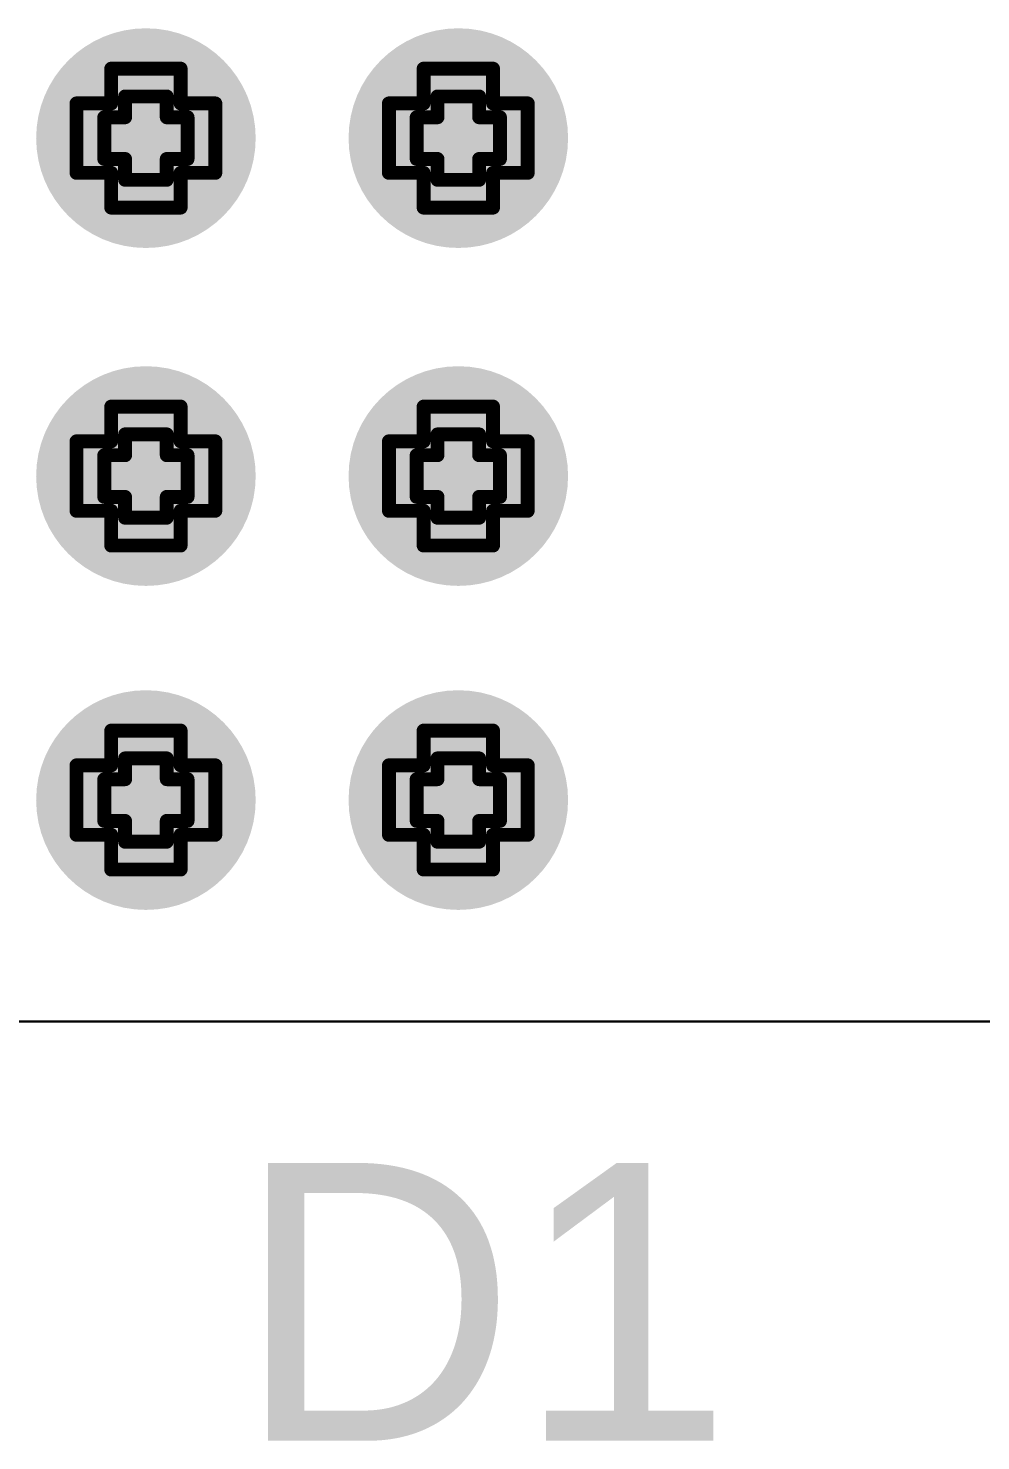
# Model space of a CAD drawing. Header units: inches. Extents: x -4 to 5258, y -4 to 5281.
# Drawn here: x 132.6 to 136.08, y 91.13 to 96.3 of the extents above; entities that cross this region are included whole.
import ezdxf

# ---------------------------------------------------------------- set-up
doc = ezdxf.new("R2010")
doc.units = ezdxf.units.IN
for name, color, linetype in [('Bottom Layer', 5, 'Continuous'), ('Bottom Solder', 6, 'Continuous'), ('Drill Drawing', 1, 'Continuous'), ('Layer 1', 16, 'Continuous'), ('Layer 2', 76, 'Continuous'), ('Top Layer', 1, 'Continuous'), ('Top Overlay', 2, 'Continuous'), ('Top Solder', 216, 'Continuous'), ('Via Holes', 16, 'Continuous')]:
    doc.layers.add(name, color=color, linetype=linetype)
doc.styles.add('Arial', font='', dxfattribs={"height": 0.2})
doc.styles.get('Arial').set_extended_font_data('Arial')

msp = doc.modelspace()

# ---------------------------------------------------------------- hatches: boundary and pattern name
at = {"layer": 'Bottom Layer'}
h = msp.add_hatch(color=5, dxfattribs=at)
edge = h.paths.add_edge_path()
edge.add_arc((133.0282, 95.8938), 0.3, 0, 360)
h = msp.add_hatch(color=5, dxfattribs=at)
edge = h.paths.add_edge_path()
edge.add_arc((134.1712, 95.8938), 0.3, 0, 360)
h = msp.add_hatch(color=5, dxfattribs=at)
edge = h.paths.add_edge_path()
edge.add_arc((133.0282, 94.6583), 0.3, 0, 360)
h = msp.add_hatch(color=5, dxfattribs=at)
edge = h.paths.add_edge_path()
edge.add_arc((134.1712, 94.6583), 0.3, 0, 360)
h = msp.add_hatch(color=5, dxfattribs=at)
edge = h.paths.add_edge_path()
edge.add_arc((133.0282, 93.4737), 0.3, 0, 360)
h = msp.add_hatch(color=5, dxfattribs=at)
edge = h.paths.add_edge_path()
edge.add_arc((134.1712, 93.4737), 0.3, 0, 360)
at = {"layer": 'Bottom Solder'}
h = msp.add_hatch(color=6, dxfattribs=at)
edge = h.paths.add_edge_path()
edge.add_arc((133.0282, 95.8938), 0.4016, 0, 360)
h = msp.add_hatch(color=6, dxfattribs=at)
edge = h.paths.add_edge_path()
edge.add_arc((134.1712, 95.8938), 0.4016, 0, 360)
h = msp.add_hatch(color=6, dxfattribs=at)
edge = h.paths.add_edge_path()
edge.add_arc((133.0282, 94.6583), 0.4016, 0, 360)
h = msp.add_hatch(color=6, dxfattribs=at)
edge = h.paths.add_edge_path()
edge.add_arc((134.1712, 94.6583), 0.4016, 0, 360)
h = msp.add_hatch(color=6, dxfattribs=at)
edge = h.paths.add_edge_path()
edge.add_arc((133.0282, 93.4737), 0.4016, 0, 360)
h = msp.add_hatch(color=6, dxfattribs=at)
edge = h.paths.add_edge_path()
edge.add_arc((134.1712, 93.4737), 0.4016, 0, 360)
at = {"layer": 'Layer 1'}
h = msp.add_hatch(color=16, dxfattribs=at)
edge = h.paths.add_edge_path()
edge.add_arc((133.0282, 95.8938), 0.3, 0, 360)
h = msp.add_hatch(color=16, dxfattribs=at)
edge = h.paths.add_edge_path()
edge.add_arc((134.1712, 95.8938), 0.3, 0, 360)
h = msp.add_hatch(color=16, dxfattribs=at)
edge = h.paths.add_edge_path()
edge.add_arc((133.0282, 94.6583), 0.3, 0, 360)
h = msp.add_hatch(color=16, dxfattribs=at)
edge = h.paths.add_edge_path()
edge.add_arc((134.1712, 94.6583), 0.3, 0, 360)
h = msp.add_hatch(color=16, dxfattribs=at)
edge = h.paths.add_edge_path()
edge.add_arc((133.0282, 93.4737), 0.3, 0, 360)
h = msp.add_hatch(color=16, dxfattribs=at)
edge = h.paths.add_edge_path()
edge.add_arc((134.1712, 93.4737), 0.3, 0, 360)
at = {"layer": 'Layer 2'}
h = msp.add_hatch(color=76, dxfattribs=at)
edge = h.paths.add_edge_path()
edge.add_arc((133.0282, 95.8938), 0.3, 0, 360)
h = msp.add_hatch(color=76, dxfattribs=at)
edge = h.paths.add_edge_path()
edge.add_arc((134.1712, 95.8938), 0.3, 0, 360)
h = msp.add_hatch(color=76, dxfattribs=at)
edge = h.paths.add_edge_path()
edge.add_arc((133.0282, 94.6583), 0.3, 0, 360)
h = msp.add_hatch(color=76, dxfattribs=at)
edge = h.paths.add_edge_path()
edge.add_arc((134.1712, 94.6583), 0.3, 0, 360)
h = msp.add_hatch(color=76, dxfattribs=at)
edge = h.paths.add_edge_path()
edge.add_arc((133.0282, 93.4737), 0.3, 0, 360)
h = msp.add_hatch(color=76, dxfattribs=at)
edge = h.paths.add_edge_path()
edge.add_arc((134.1712, 93.4737), 0.3, 0, 360)
at = {"layer": 'Top Layer'}
h = msp.add_hatch(color=1, dxfattribs=at)
edge = h.paths.add_edge_path()
edge.add_arc((133.0282, 95.8938), 0.3, 0, 360)
h = msp.add_hatch(color=1, dxfattribs=at)
edge = h.paths.add_edge_path()
edge.add_arc((134.1712, 95.8938), 0.3, 0, 360)
h = msp.add_hatch(color=1, dxfattribs=at)
edge = h.paths.add_edge_path()
edge.add_arc((133.0282, 94.6583), 0.3, 0, 360)
h = msp.add_hatch(color=1, dxfattribs=at)
edge = h.paths.add_edge_path()
edge.add_arc((134.1712, 94.6583), 0.3, 0, 360)
h = msp.add_hatch(color=1, dxfattribs=at)
edge = h.paths.add_edge_path()
edge.add_arc((133.0282, 93.4737), 0.3, 0, 360)
h = msp.add_hatch(color=1, dxfattribs=at)
edge = h.paths.add_edge_path()
edge.add_arc((134.1712, 93.4737), 0.3, 0, 360)
at = {"layer": 'Top Solder'}
h = msp.add_hatch(color=216, dxfattribs=at)
edge = h.paths.add_edge_path()
edge.add_arc((133.0282, 95.8938), 0.4016, 0, 360)
h = msp.add_hatch(color=216, dxfattribs=at)
edge = h.paths.add_edge_path()
edge.add_arc((134.1712, 95.8938), 0.4016, 0, 360)
h = msp.add_hatch(color=216, dxfattribs=at)
edge = h.paths.add_edge_path()
edge.add_arc((133.0282, 94.6583), 0.4016, 0, 360)
h = msp.add_hatch(color=216, dxfattribs=at)
edge = h.paths.add_edge_path()
edge.add_arc((134.1712, 94.6583), 0.4016, 0, 360)
h = msp.add_hatch(color=216, dxfattribs=at)
edge = h.paths.add_edge_path()
edge.add_arc((133.0282, 93.4737), 0.4016, 0, 360)
h = msp.add_hatch(color=216, dxfattribs=at)
edge = h.paths.add_edge_path()
edge.add_arc((134.1712, 93.4737), 0.4016, 0, 360)
at = {"layer": 'Via Holes'}
h = msp.add_hatch(color=7, dxfattribs=at)
edge = h.paths.add_edge_path()
edge.add_arc((133.0282, 95.8938), 0.15, 0, 360)
h = msp.add_hatch(color=7, dxfattribs=at)
edge = h.paths.add_edge_path()
edge.add_arc((134.1712, 95.8938), 0.15, 0, 360)
h = msp.add_hatch(color=7, dxfattribs=at)
edge = h.paths.add_edge_path()
edge.add_arc((133.0282, 94.6583), 0.15, 0, 360)
h = msp.add_hatch(color=7, dxfattribs=at)
edge = h.paths.add_edge_path()
edge.add_arc((134.1712, 94.6583), 0.15, 0, 360)
h = msp.add_hatch(color=7, dxfattribs=at)
edge = h.paths.add_edge_path()
edge.add_arc((133.0282, 93.4737), 0.15, 0, 360)
h = msp.add_hatch(color=7, dxfattribs=at)
edge = h.paths.add_edge_path()
edge.add_arc((134.1712, 93.4737), 0.15, 0, 360)

# ---------------------------------------------------------------- linework, layer by layer
at = {"layer": 'Drill Drawing'}
for points in [[(132.9012, 96.0208, 0.0508, 0.0508, 0), (132.9012, 96.1478, 0.0508, 0.0508, 0)], [(132.9012, 96.1478, 0.0508, 0.0508, 0), (133.1552, 96.1478, 0.0508, 0.0508, 0)], [(133.1552, 96.0208, 0.0508, 0.0508, 0), (133.1552, 96.1478, 0.0508, 0.0508, 0)], [(134.0442, 96.0208, 0.0508, 0.0508, 0), (134.0442, 96.1478, 0.0508, 0.0508, 0)], [(134.0442, 96.1478, 0.0508, 0.0508, 0), (134.2982, 96.1478, 0.0508, 0.0508, 0)], [(134.2982, 96.0208, 0.0508, 0.0508, 0), (134.2982, 96.1478, 0.0508, 0.0508, 0)], [(132.952, 95.97, 0.0508, 0.0508, 0), (132.952, 96.0462, 0.0508, 0.0508, 0)], [(132.952, 96.0462, 0.0508, 0.0508, 0), (133.1044, 96.0462, 0.0508, 0.0508, 0)], [(133.1044, 95.97, 0.0508, 0.0508, 0), (133.1044, 96.0462, 0.0508, 0.0508, 0)], [(134.095, 95.97, 0.0508, 0.0508, 0), (134.095, 96.0462, 0.0508, 0.0508, 0)], [(134.095, 96.0462, 0.0508, 0.0508, 0), (134.2474, 96.0462, 0.0508, 0.0508, 0)], [(134.2474, 95.97, 0.0508, 0.0508, 0), (134.2474, 96.0462, 0.0508, 0.0508, 0)], [(132.7742, 95.7668, 0.0508, 0.0508, 0), (132.7742, 96.0208, 0.0508, 0.0508, 0)], [(132.7742, 96.0208, 0.0508, 0.0508, 0), (132.9012, 96.0208, 0.0508, 0.0508, 0)], [(133.1552, 96.0208, 0.0508, 0.0508, 0), (133.2822, 96.0208, 0.0508, 0.0508, 0)], [(133.2822, 95.7668, 0.0508, 0.0508, 0), (133.2822, 96.0208, 0.0508, 0.0508, 0)], [(133.9172, 95.7668, 0.0508, 0.0508, 0), (133.9172, 96.0208, 0.0508, 0.0508, 0)], [(133.9172, 96.0208, 0.0508, 0.0508, 0), (134.0442, 96.0208, 0.0508, 0.0508, 0)], [(134.2982, 96.0208, 0.0508, 0.0508, 0), (134.4252, 96.0208, 0.0508, 0.0508, 0)], [(134.4252, 95.7668, 0.0508, 0.0508, 0), (134.4252, 96.0208, 0.0508, 0.0508, 0)], [(132.8758, 95.8176, 0.0508, 0.0508, 0), (132.8758, 95.97, 0.0508, 0.0508, 0)], [(132.8758, 95.97, 0.0508, 0.0508, 0), (132.952, 95.97, 0.0508, 0.0508, 0)], [(133.1044, 95.97, 0.0508, 0.0508, 0), (133.1806, 95.97, 0.0508, 0.0508, 0)], [(133.1806, 95.8176, 0.0508, 0.0508, 0), (133.1806, 95.97, 0.0508, 0.0508, 0)], [(134.0188, 95.8176, 0.0508, 0.0508, 0), (134.0188, 95.97, 0.0508, 0.0508, 0)], [(134.0188, 95.97, 0.0508, 0.0508, 0), (134.095, 95.97, 0.0508, 0.0508, 0)], [(134.2474, 95.97, 0.0508, 0.0508, 0), (134.3236, 95.97, 0.0508, 0.0508, 0)], [(134.3236, 95.8176, 0.0508, 0.0508, 0), (134.3236, 95.97, 0.0508, 0.0508, 0)], [(132.8758, 95.8176, 0.0508, 0.0508, 0), (132.952, 95.8176, 0.0508, 0.0508, 0)], [(132.952, 95.7414, 0.0508, 0.0508, 0), (132.952, 95.8176, 0.0508, 0.0508, 0)], [(133.1044, 95.8176, 0.0508, 0.0508, 0), (133.1806, 95.8176, 0.0508, 0.0508, 0)], [(133.1044, 95.7414, 0.0508, 0.0508, 0), (133.1044, 95.8176, 0.0508, 0.0508, 0)], [(134.0188, 95.8176, 0.0508, 0.0508, 0), (134.095, 95.8176, 0.0508, 0.0508, 0)], [(134.095, 95.7414, 0.0508, 0.0508, 0), (134.095, 95.8176, 0.0508, 0.0508, 0)], [(134.2474, 95.8176, 0.0508, 0.0508, 0), (134.3236, 95.8176, 0.0508, 0.0508, 0)], [(134.2474, 95.7414, 0.0508, 0.0508, 0), (134.2474, 95.8176, 0.0508, 0.0508, 0)], [(132.7742, 95.7668, 0.0508, 0.0508, 0), (132.9012, 95.7668, 0.0508, 0.0508, 0)], [(132.9012, 95.6398, 0.0508, 0.0508, 0), (132.9012, 95.7668, 0.0508, 0.0508, 0)], [(132.952, 95.7414, 0.0508, 0.0508, 0), (133.1044, 95.7414, 0.0508, 0.0508, 0)], [(133.1552, 95.7668, 0.0508, 0.0508, 0), (133.2822, 95.7668, 0.0508, 0.0508, 0)], [(133.1552, 95.6398, 0.0508, 0.0508, 0), (133.1552, 95.7668, 0.0508, 0.0508, 0)], [(133.9172, 95.7668, 0.0508, 0.0508, 0), (134.0442, 95.7668, 0.0508, 0.0508, 0)], [(134.0442, 95.6398, 0.0508, 0.0508, 0), (134.0442, 95.7668, 0.0508, 0.0508, 0)], [(134.095, 95.7414, 0.0508, 0.0508, 0), (134.2474, 95.7414, 0.0508, 0.0508, 0)], [(134.2982, 95.7668, 0.0508, 0.0508, 0), (134.4252, 95.7668, 0.0508, 0.0508, 0)], [(134.2982, 95.6398, 0.0508, 0.0508, 0), (134.2982, 95.7668, 0.0508, 0.0508, 0)], [(132.9012, 95.6398, 0.0508, 0.0508, 0), (133.1552, 95.6398, 0.0508, 0.0508, 0)], [(134.0442, 95.6398, 0.0508, 0.0508, 0), (134.2982, 95.6398, 0.0508, 0.0508, 0)], [(132.9012, 94.7853, 0.0508, 0.0508, 0), (132.9012, 94.9123, 0.0508, 0.0508, 0)], [(132.9012, 94.9123, 0.0508, 0.0508, 0), (133.1552, 94.9123, 0.0508, 0.0508, 0)], [(133.1552, 94.7853, 0.0508, 0.0508, 0), (133.1552, 94.9123, 0.0508, 0.0508, 0)], [(134.0442, 94.7853, 0.0508, 0.0508, 0), (134.0442, 94.9123, 0.0508, 0.0508, 0)], [(134.0442, 94.9123, 0.0508, 0.0508, 0), (134.2982, 94.9123, 0.0508, 0.0508, 0)], [(134.2982, 94.7853, 0.0508, 0.0508, 0), (134.2982, 94.9123, 0.0508, 0.0508, 0)], [(132.952, 94.7345, 0.0508, 0.0508, 0), (132.952, 94.8107, 0.0508, 0.0508, 0)], [(132.952, 94.8107, 0.0508, 0.0508, 0), (133.1044, 94.8107, 0.0508, 0.0508, 0)], [(133.1044, 94.7345, 0.0508, 0.0508, 0), (133.1044, 94.8107, 0.0508, 0.0508, 0)], [(134.095, 94.7345, 0.0508, 0.0508, 0), (134.095, 94.8107, 0.0508, 0.0508, 0)], [(134.095, 94.8107, 0.0508, 0.0508, 0), (134.2474, 94.8107, 0.0508, 0.0508, 0)], [(134.2474, 94.7345, 0.0508, 0.0508, 0), (134.2474, 94.8107, 0.0508, 0.0508, 0)], [(132.7742, 94.5313, 0.0508, 0.0508, 0), (132.7742, 94.7853, 0.0508, 0.0508, 0)], [(132.7742, 94.7853, 0.0508, 0.0508, 0), (132.9012, 94.7853, 0.0508, 0.0508, 0)], [(133.1552, 94.7853, 0.0508, 0.0508, 0), (133.2822, 94.7853, 0.0508, 0.0508, 0)], [(133.2822, 94.5313, 0.0508, 0.0508, 0), (133.2822, 94.7853, 0.0508, 0.0508, 0)], [(133.9172, 94.5313, 0.0508, 0.0508, 0), (133.9172, 94.7853, 0.0508, 0.0508, 0)], [(133.9172, 94.7853, 0.0508, 0.0508, 0), (134.0442, 94.7853, 0.0508, 0.0508, 0)], [(134.2982, 94.7853, 0.0508, 0.0508, 0), (134.4252, 94.7853, 0.0508, 0.0508, 0)], [(134.4252, 94.5313, 0.0508, 0.0508, 0), (134.4252, 94.7853, 0.0508, 0.0508, 0)], [(132.8758, 94.5821, 0.0508, 0.0508, 0), (132.8758, 94.7345, 0.0508, 0.0508, 0)], [(132.8758, 94.7345, 0.0508, 0.0508, 0), (132.952, 94.7345, 0.0508, 0.0508, 0)], [(133.1044, 94.7345, 0.0508, 0.0508, 0), (133.1806, 94.7345, 0.0508, 0.0508, 0)], [(133.1806, 94.5821, 0.0508, 0.0508, 0), (133.1806, 94.7345, 0.0508, 0.0508, 0)], [(134.0188, 94.5821, 0.0508, 0.0508, 0), (134.0188, 94.7345, 0.0508, 0.0508, 0)], [(134.0188, 94.7345, 0.0508, 0.0508, 0), (134.095, 94.7345, 0.0508, 0.0508, 0)], [(134.2474, 94.7345, 0.0508, 0.0508, 0), (134.3236, 94.7345, 0.0508, 0.0508, 0)], [(134.3236, 94.5821, 0.0508, 0.0508, 0), (134.3236, 94.7345, 0.0508, 0.0508, 0)], [(132.8758, 94.5821, 0.0508, 0.0508, 0), (132.952, 94.5821, 0.0508, 0.0508, 0)], [(132.952, 94.5059, 0.0508, 0.0508, 0), (132.952, 94.5821, 0.0508, 0.0508, 0)], [(133.1044, 94.5821, 0.0508, 0.0508, 0), (133.1806, 94.5821, 0.0508, 0.0508, 0)], [(133.1044, 94.5059, 0.0508, 0.0508, 0), (133.1044, 94.5821, 0.0508, 0.0508, 0)], [(134.0188, 94.5821, 0.0508, 0.0508, 0), (134.095, 94.5821, 0.0508, 0.0508, 0)], [(134.095, 94.5059, 0.0508, 0.0508, 0), (134.095, 94.5821, 0.0508, 0.0508, 0)], [(134.2474, 94.5821, 0.0508, 0.0508, 0), (134.3236, 94.5821, 0.0508, 0.0508, 0)], [(134.2474, 94.5059, 0.0508, 0.0508, 0), (134.2474, 94.5821, 0.0508, 0.0508, 0)], [(132.7742, 94.5313, 0.0508, 0.0508, 0), (132.9012, 94.5313, 0.0508, 0.0508, 0)], [(132.9012, 94.4043, 0.0508, 0.0508, 0), (132.9012, 94.5313, 0.0508, 0.0508, 0)], [(132.952, 94.5059, 0.0508, 0.0508, 0), (133.1044, 94.5059, 0.0508, 0.0508, 0)], [(133.1552, 94.5313, 0.0508, 0.0508, 0), (133.2822, 94.5313, 0.0508, 0.0508, 0)], [(133.1552, 94.4043, 0.0508, 0.0508, 0), (133.1552, 94.5313, 0.0508, 0.0508, 0)], [(133.9172, 94.5313, 0.0508, 0.0508, 0), (134.0442, 94.5313, 0.0508, 0.0508, 0)], [(134.0442, 94.4043, 0.0508, 0.0508, 0), (134.0442, 94.5313, 0.0508, 0.0508, 0)], [(134.095, 94.5059, 0.0508, 0.0508, 0), (134.2474, 94.5059, 0.0508, 0.0508, 0)], [(134.2982, 94.5313, 0.0508, 0.0508, 0), (134.4252, 94.5313, 0.0508, 0.0508, 0)], [(134.2982, 94.4043, 0.0508, 0.0508, 0), (134.2982, 94.5313, 0.0508, 0.0508, 0)], [(132.9012, 94.4043, 0.0508, 0.0508, 0), (133.1552, 94.4043, 0.0508, 0.0508, 0)], [(134.0442, 94.4043, 0.0508, 0.0508, 0), (134.2982, 94.4043, 0.0508, 0.0508, 0)], [(132.9012, 93.6007, 0.0508, 0.0508, 0), (132.9012, 93.7277, 0.0508, 0.0508, 0)], [(132.9012, 93.7277, 0.0508, 0.0508, 0), (133.1552, 93.7277, 0.0508, 0.0508, 0)], [(133.1552, 93.6007, 0.0508, 0.0508, 0), (133.1552, 93.7277, 0.0508, 0.0508, 0)], [(134.0442, 93.6007, 0.0508, 0.0508, 0), (134.0442, 93.7277, 0.0508, 0.0508, 0)], [(134.0442, 93.7277, 0.0508, 0.0508, 0), (134.2982, 93.7277, 0.0508, 0.0508, 0)], [(134.2982, 93.6007, 0.0508, 0.0508, 0), (134.2982, 93.7277, 0.0508, 0.0508, 0)], [(132.952, 93.5499, 0.0508, 0.0508, 0), (132.952, 93.6261, 0.0508, 0.0508, 0)], [(132.952, 93.6261, 0.0508, 0.0508, 0), (133.1044, 93.6261, 0.0508, 0.0508, 0)], [(133.1044, 93.5499, 0.0508, 0.0508, 0), (133.1044, 93.6261, 0.0508, 0.0508, 0)], [(134.095, 93.5499, 0.0508, 0.0508, 0), (134.095, 93.6261, 0.0508, 0.0508, 0)], [(134.095, 93.6261, 0.0508, 0.0508, 0), (134.2474, 93.6261, 0.0508, 0.0508, 0)], [(134.2474, 93.5499, 0.0508, 0.0508, 0), (134.2474, 93.6261, 0.0508, 0.0508, 0)], [(132.7742, 93.3467, 0.0508, 0.0508, 0), (132.7742, 93.6007, 0.0508, 0.0508, 0)], [(132.7742, 93.6007, 0.0508, 0.0508, 0), (132.9012, 93.6007, 0.0508, 0.0508, 0)], [(133.1552, 93.6007, 0.0508, 0.0508, 0), (133.2822, 93.6007, 0.0508, 0.0508, 0)], [(133.2822, 93.3467, 0.0508, 0.0508, 0), (133.2822, 93.6007, 0.0508, 0.0508, 0)], [(133.9172, 93.3467, 0.0508, 0.0508, 0), (133.9172, 93.6007, 0.0508, 0.0508, 0)], [(133.9172, 93.6007, 0.0508, 0.0508, 0), (134.0442, 93.6007, 0.0508, 0.0508, 0)], [(134.2982, 93.6007, 0.0508, 0.0508, 0), (134.4252, 93.6007, 0.0508, 0.0508, 0)], [(134.4252, 93.3467, 0.0508, 0.0508, 0), (134.4252, 93.6007, 0.0508, 0.0508, 0)], [(132.8758, 93.3975, 0.0508, 0.0508, 0), (132.8758, 93.5499, 0.0508, 0.0508, 0)], [(132.8758, 93.5499, 0.0508, 0.0508, 0), (132.952, 93.5499, 0.0508, 0.0508, 0)], [(133.1044, 93.5499, 0.0508, 0.0508, 0), (133.1806, 93.5499, 0.0508, 0.0508, 0)], [(133.1806, 93.3975, 0.0508, 0.0508, 0), (133.1806, 93.5499, 0.0508, 0.0508, 0)], [(134.0188, 93.3975, 0.0508, 0.0508, 0), (134.0188, 93.5499, 0.0508, 0.0508, 0)], [(134.0188, 93.5499, 0.0508, 0.0508, 0), (134.095, 93.5499, 0.0508, 0.0508, 0)], [(134.2474, 93.5499, 0.0508, 0.0508, 0), (134.3236, 93.5499, 0.0508, 0.0508, 0)], [(134.3236, 93.3975, 0.0508, 0.0508, 0), (134.3236, 93.5499, 0.0508, 0.0508, 0)], [(132.8758, 93.3975, 0.0508, 0.0508, 0), (132.952, 93.3975, 0.0508, 0.0508, 0)], [(132.952, 93.3213, 0.0508, 0.0508, 0), (132.952, 93.3975, 0.0508, 0.0508, 0)], [(133.1044, 93.3975, 0.0508, 0.0508, 0), (133.1806, 93.3975, 0.0508, 0.0508, 0)], [(133.1044, 93.3213, 0.0508, 0.0508, 0), (133.1044, 93.3975, 0.0508, 0.0508, 0)], [(134.0188, 93.3975, 0.0508, 0.0508, 0), (134.095, 93.3975, 0.0508, 0.0508, 0)], [(134.095, 93.3213, 0.0508, 0.0508, 0), (134.095, 93.3975, 0.0508, 0.0508, 0)], [(134.2474, 93.3975, 0.0508, 0.0508, 0), (134.3236, 93.3975, 0.0508, 0.0508, 0)], [(134.2474, 93.3213, 0.0508, 0.0508, 0), (134.2474, 93.3975, 0.0508, 0.0508, 0)], [(132.7742, 93.3467, 0.0508, 0.0508, 0), (132.9012, 93.3467, 0.0508, 0.0508, 0)], [(132.9012, 93.2197, 0.0508, 0.0508, 0), (132.9012, 93.3467, 0.0508, 0.0508, 0)], [(133.1552, 93.3467, 0.0508, 0.0508, 0), (133.2822, 93.3467, 0.0508, 0.0508, 0)], [(133.1552, 93.2197, 0.0508, 0.0508, 0), (133.1552, 93.3467, 0.0508, 0.0508, 0)], [(133.9172, 93.3467, 0.0508, 0.0508, 0), (134.0442, 93.3467, 0.0508, 0.0508, 0)], [(134.0442, 93.2197, 0.0508, 0.0508, 0), (134.0442, 93.3467, 0.0508, 0.0508, 0)], [(134.2982, 93.3467, 0.0508, 0.0508, 0), (134.4252, 93.3467, 0.0508, 0.0508, 0)], [(134.2982, 93.2197, 0.0508, 0.0508, 0), (134.2982, 93.3467, 0.0508, 0.0508, 0)], [(132.952, 93.3213, 0.0508, 0.0508, 0), (133.1044, 93.3213, 0.0508, 0.0508, 0)], [(134.095, 93.3213, 0.0508, 0.0508, 0), (134.2474, 93.3213, 0.0508, 0.0508, 0)], [(132.9012, 93.2197, 0.0508, 0.0508, 0), (133.1552, 93.2197, 0.0508, 0.0508, 0)], [(134.0442, 93.2197, 0.0508, 0.0508, 0), (134.2982, 93.2197, 0.0508, 0.0508, 0)]]:
    msp.add_lwpolyline(points, format="xyseb", dxfattribs=at)
for points in [[(132.8885, 96.1478, 0.0254, 0.0254, 1), (132.9139, 96.1478, 0.0254, 0.0254, 1)], [(132.8885, 96.1478, 0.0254, 0.0254, 1), (132.9139, 96.1478, 0.0254, 0.0254, 1)], [(133.1425, 96.1478, 0.0254, 0.0254, 1), (133.1679, 96.1478, 0.0254, 0.0254, 1)], [(133.1425, 96.1478, 0.0254, 0.0254, 1), (133.1679, 96.1478, 0.0254, 0.0254, 1)], [(134.0315, 96.1478, 0.0254, 0.0254, 1), (134.0569, 96.1478, 0.0254, 0.0254, 1)], [(134.0315, 96.1478, 0.0254, 0.0254, 1), (134.0569, 96.1478, 0.0254, 0.0254, 1)], [(134.2855, 96.1478, 0.0254, 0.0254, 1), (134.3109, 96.1478, 0.0254, 0.0254, 1)], [(134.2855, 96.1478, 0.0254, 0.0254, 1), (134.3109, 96.1478, 0.0254, 0.0254, 1)], [(132.9393, 96.0462, 0.0254, 0.0254, 1), (132.9647, 96.0462, 0.0254, 0.0254, 1)], [(132.9393, 96.0462, 0.0254, 0.0254, 1), (132.9647, 96.0462, 0.0254, 0.0254, 1)], [(133.0917, 96.0462, 0.0254, 0.0254, 1), (133.1171, 96.0462, 0.0254, 0.0254, 1)], [(133.0917, 96.0462, 0.0254, 0.0254, 1), (133.1171, 96.0462, 0.0254, 0.0254, 1)], [(134.0823, 96.0462, 0.0254, 0.0254, 1), (134.1077, 96.0462, 0.0254, 0.0254, 1)], [(134.0823, 96.0462, 0.0254, 0.0254, 1), (134.1077, 96.0462, 0.0254, 0.0254, 1)], [(134.2347, 96.0462, 0.0254, 0.0254, 1), (134.2601, 96.0462, 0.0254, 0.0254, 1)], [(134.2347, 96.0462, 0.0254, 0.0254, 1), (134.2601, 96.0462, 0.0254, 0.0254, 1)], [(132.7615, 96.0208, 0.0254, 0.0254, 1), (132.7869, 96.0208, 0.0254, 0.0254, 1)], [(132.7615, 96.0208, 0.0254, 0.0254, 1), (132.7869, 96.0208, 0.0254, 0.0254, 1)], [(132.8885, 96.0208, 0.0254, 0.0254, 1), (132.9139, 96.0208, 0.0254, 0.0254, 1)], [(132.8885, 96.0208, 0.0254, 0.0254, 1), (132.9139, 96.0208, 0.0254, 0.0254, 1)], [(133.1425, 96.0208, 0.0254, 0.0254, 1), (133.1679, 96.0208, 0.0254, 0.0254, 1)], [(133.1425, 96.0208, 0.0254, 0.0254, 1), (133.1679, 96.0208, 0.0254, 0.0254, 1)], [(133.2695, 96.0208, 0.0254, 0.0254, 1), (133.2949, 96.0208, 0.0254, 0.0254, 1)], [(133.2695, 96.0208, 0.0254, 0.0254, 1), (133.2949, 96.0208, 0.0254, 0.0254, 1)], [(133.9045, 96.0208, 0.0254, 0.0254, 1), (133.9299, 96.0208, 0.0254, 0.0254, 1)], [(133.9045, 96.0208, 0.0254, 0.0254, 1), (133.9299, 96.0208, 0.0254, 0.0254, 1)], [(134.0315, 96.0208, 0.0254, 0.0254, 1), (134.0569, 96.0208, 0.0254, 0.0254, 1)], [(134.0315, 96.0208, 0.0254, 0.0254, 1), (134.0569, 96.0208, 0.0254, 0.0254, 1)], [(134.2855, 96.0208, 0.0254, 0.0254, 1), (134.3109, 96.0208, 0.0254, 0.0254, 1)], [(134.2855, 96.0208, 0.0254, 0.0254, 1), (134.3109, 96.0208, 0.0254, 0.0254, 1)], [(134.4125, 96.0208, 0.0254, 0.0254, 1), (134.4379, 96.0208, 0.0254, 0.0254, 1)], [(134.4125, 96.0208, 0.0254, 0.0254, 1), (134.4379, 96.0208, 0.0254, 0.0254, 1)], [(132.8631, 95.97, 0.0254, 0.0254, 1), (132.8885, 95.97, 0.0254, 0.0254, 1)], [(132.8631, 95.97, 0.0254, 0.0254, 1), (132.8885, 95.97, 0.0254, 0.0254, 1)], [(132.9393, 95.97, 0.0254, 0.0254, 1), (132.9647, 95.97, 0.0254, 0.0254, 1)], [(132.9393, 95.97, 0.0254, 0.0254, 1), (132.9647, 95.97, 0.0254, 0.0254, 1)], [(133.0917, 95.97, 0.0254, 0.0254, 1), (133.1171, 95.97, 0.0254, 0.0254, 1)], [(133.0917, 95.97, 0.0254, 0.0254, 1), (133.1171, 95.97, 0.0254, 0.0254, 1)], [(133.1679, 95.97, 0.0254, 0.0254, 1), (133.1933, 95.97, 0.0254, 0.0254, 1)], [(133.1679, 95.97, 0.0254, 0.0254, 1), (133.1933, 95.97, 0.0254, 0.0254, 1)], [(134.0061, 95.97, 0.0254, 0.0254, 1), (134.0315, 95.97, 0.0254, 0.0254, 1)], [(134.0061, 95.97, 0.0254, 0.0254, 1), (134.0315, 95.97, 0.0254, 0.0254, 1)], [(134.0823, 95.97, 0.0254, 0.0254, 1), (134.1077, 95.97, 0.0254, 0.0254, 1)], [(134.0823, 95.97, 0.0254, 0.0254, 1), (134.1077, 95.97, 0.0254, 0.0254, 1)], [(134.2347, 95.97, 0.0254, 0.0254, 1), (134.2601, 95.97, 0.0254, 0.0254, 1)], [(134.2347, 95.97, 0.0254, 0.0254, 1), (134.2601, 95.97, 0.0254, 0.0254, 1)], [(134.3109, 95.97, 0.0254, 0.0254, 1), (134.3363, 95.97, 0.0254, 0.0254, 1)], [(134.3109, 95.97, 0.0254, 0.0254, 1), (134.3363, 95.97, 0.0254, 0.0254, 1)], [(132.8631, 95.8176, 0.0254, 0.0254, 1), (132.8885, 95.8176, 0.0254, 0.0254, 1)], [(132.8631, 95.8176, 0.0254, 0.0254, 1), (132.8885, 95.8176, 0.0254, 0.0254, 1)], [(132.9393, 95.8176, 0.0254, 0.0254, 1), (132.9647, 95.8176, 0.0254, 0.0254, 1)], [(132.9393, 95.8176, 0.0254, 0.0254, 1), (132.9647, 95.8176, 0.0254, 0.0254, 1)], [(133.0917, 95.8176, 0.0254, 0.0254, 1), (133.1171, 95.8176, 0.0254, 0.0254, 1)], [(133.0917, 95.8176, 0.0254, 0.0254, 1), (133.1171, 95.8176, 0.0254, 0.0254, 1)], [(133.1679, 95.8176, 0.0254, 0.0254, 1), (133.1933, 95.8176, 0.0254, 0.0254, 1)], [(133.1679, 95.8176, 0.0254, 0.0254, 1), (133.1933, 95.8176, 0.0254, 0.0254, 1)], [(134.0061, 95.8176, 0.0254, 0.0254, 1), (134.0315, 95.8176, 0.0254, 0.0254, 1)], [(134.0061, 95.8176, 0.0254, 0.0254, 1), (134.0315, 95.8176, 0.0254, 0.0254, 1)], [(134.0823, 95.8176, 0.0254, 0.0254, 1), (134.1077, 95.8176, 0.0254, 0.0254, 1)], [(134.0823, 95.8176, 0.0254, 0.0254, 1), (134.1077, 95.8176, 0.0254, 0.0254, 1)], [(134.2347, 95.8176, 0.0254, 0.0254, 1), (134.2601, 95.8176, 0.0254, 0.0254, 1)], [(134.2347, 95.8176, 0.0254, 0.0254, 1), (134.2601, 95.8176, 0.0254, 0.0254, 1)], [(134.3109, 95.8176, 0.0254, 0.0254, 1), (134.3363, 95.8176, 0.0254, 0.0254, 1)], [(134.3109, 95.8176, 0.0254, 0.0254, 1), (134.3363, 95.8176, 0.0254, 0.0254, 1)], [(132.7615, 95.7668, 0.0254, 0.0254, 1), (132.7869, 95.7668, 0.0254, 0.0254, 1)], [(132.7615, 95.7668, 0.0254, 0.0254, 1), (132.7869, 95.7668, 0.0254, 0.0254, 1)], [(132.8885, 95.7668, 0.0254, 0.0254, 1), (132.9139, 95.7668, 0.0254, 0.0254, 1)], [(132.8885, 95.7668, 0.0254, 0.0254, 1), (132.9139, 95.7668, 0.0254, 0.0254, 1)], [(132.9393, 95.7414, 0.0254, 0.0254, 1), (132.9647, 95.7414, 0.0254, 0.0254, 1)], [(132.9393, 95.7414, 0.0254, 0.0254, 1), (132.9647, 95.7414, 0.0254, 0.0254, 1)], [(133.0917, 95.7414, 0.0254, 0.0254, 1), (133.1171, 95.7414, 0.0254, 0.0254, 1)], [(133.0917, 95.7414, 0.0254, 0.0254, 1), (133.1171, 95.7414, 0.0254, 0.0254, 1)], [(133.1425, 95.7668, 0.0254, 0.0254, 1), (133.1679, 95.7668, 0.0254, 0.0254, 1)], [(133.1425, 95.7668, 0.0254, 0.0254, 1), (133.1679, 95.7668, 0.0254, 0.0254, 1)], [(133.2695, 95.7668, 0.0254, 0.0254, 1), (133.2949, 95.7668, 0.0254, 0.0254, 1)], [(133.2695, 95.7668, 0.0254, 0.0254, 1), (133.2949, 95.7668, 0.0254, 0.0254, 1)], [(133.9045, 95.7668, 0.0254, 0.0254, 1), (133.9299, 95.7668, 0.0254, 0.0254, 1)], [(133.9045, 95.7668, 0.0254, 0.0254, 1), (133.9299, 95.7668, 0.0254, 0.0254, 1)], [(134.0315, 95.7668, 0.0254, 0.0254, 1), (134.0569, 95.7668, 0.0254, 0.0254, 1)], [(134.0315, 95.7668, 0.0254, 0.0254, 1), (134.0569, 95.7668, 0.0254, 0.0254, 1)], [(134.0823, 95.7414, 0.0254, 0.0254, 1), (134.1077, 95.7414, 0.0254, 0.0254, 1)], [(134.0823, 95.7414, 0.0254, 0.0254, 1), (134.1077, 95.7414, 0.0254, 0.0254, 1)], [(134.2347, 95.7414, 0.0254, 0.0254, 1), (134.2601, 95.7414, 0.0254, 0.0254, 1)], [(134.2347, 95.7414, 0.0254, 0.0254, 1), (134.2601, 95.7414, 0.0254, 0.0254, 1)], [(134.2855, 95.7668, 0.0254, 0.0254, 1), (134.3109, 95.7668, 0.0254, 0.0254, 1)], [(134.2855, 95.7668, 0.0254, 0.0254, 1), (134.3109, 95.7668, 0.0254, 0.0254, 1)], [(134.4125, 95.7668, 0.0254, 0.0254, 1), (134.4379, 95.7668, 0.0254, 0.0254, 1)], [(134.4125, 95.7668, 0.0254, 0.0254, 1), (134.4379, 95.7668, 0.0254, 0.0254, 1)], [(132.8885, 95.6398, 0.0254, 0.0254, 1), (132.9139, 95.6398, 0.0254, 0.0254, 1)], [(132.8885, 95.6398, 0.0254, 0.0254, 1), (132.9139, 95.6398, 0.0254, 0.0254, 1)], [(133.1425, 95.6398, 0.0254, 0.0254, 1), (133.1679, 95.6398, 0.0254, 0.0254, 1)], [(133.1425, 95.6398, 0.0254, 0.0254, 1), (133.1679, 95.6398, 0.0254, 0.0254, 1)], [(134.0315, 95.6398, 0.0254, 0.0254, 1), (134.0569, 95.6398, 0.0254, 0.0254, 1)], [(134.0315, 95.6398, 0.0254, 0.0254, 1), (134.0569, 95.6398, 0.0254, 0.0254, 1)], [(134.2855, 95.6398, 0.0254, 0.0254, 1), (134.3109, 95.6398, 0.0254, 0.0254, 1)], [(134.2855, 95.6398, 0.0254, 0.0254, 1), (134.3109, 95.6398, 0.0254, 0.0254, 1)], [(132.8885, 94.9123, 0.0254, 0.0254, 1), (132.9139, 94.9123, 0.0254, 0.0254, 1)], [(132.8885, 94.9123, 0.0254, 0.0254, 1), (132.9139, 94.9123, 0.0254, 0.0254, 1)], [(133.1425, 94.9123, 0.0254, 0.0254, 1), (133.1679, 94.9123, 0.0254, 0.0254, 1)], [(133.1425, 94.9123, 0.0254, 0.0254, 1), (133.1679, 94.9123, 0.0254, 0.0254, 1)], [(134.0315, 94.9123, 0.0254, 0.0254, 1), (134.0569, 94.9123, 0.0254, 0.0254, 1)], [(134.0315, 94.9123, 0.0254, 0.0254, 1), (134.0569, 94.9123, 0.0254, 0.0254, 1)], [(134.2855, 94.9123, 0.0254, 0.0254, 1), (134.3109, 94.9123, 0.0254, 0.0254, 1)], [(134.2855, 94.9123, 0.0254, 0.0254, 1), (134.3109, 94.9123, 0.0254, 0.0254, 1)], [(132.9393, 94.8107, 0.0254, 0.0254, 1), (132.9647, 94.8107, 0.0254, 0.0254, 1)], [(132.9393, 94.8107, 0.0254, 0.0254, 1), (132.9647, 94.8107, 0.0254, 0.0254, 1)], [(133.0917, 94.8107, 0.0254, 0.0254, 1), (133.1171, 94.8107, 0.0254, 0.0254, 1)], [(133.0917, 94.8107, 0.0254, 0.0254, 1), (133.1171, 94.8107, 0.0254, 0.0254, 1)], [(134.0823, 94.8107, 0.0254, 0.0254, 1), (134.1077, 94.8107, 0.0254, 0.0254, 1)], [(134.0823, 94.8107, 0.0254, 0.0254, 1), (134.1077, 94.8107, 0.0254, 0.0254, 1)], [(134.2347, 94.8107, 0.0254, 0.0254, 1), (134.2601, 94.8107, 0.0254, 0.0254, 1)], [(134.2347, 94.8107, 0.0254, 0.0254, 1), (134.2601, 94.8107, 0.0254, 0.0254, 1)], [(132.7615, 94.7853, 0.0254, 0.0254, 1), (132.7869, 94.7853, 0.0254, 0.0254, 1)], [(132.7615, 94.7853, 0.0254, 0.0254, 1), (132.7869, 94.7853, 0.0254, 0.0254, 1)], [(132.8885, 94.7853, 0.0254, 0.0254, 1), (132.9139, 94.7853, 0.0254, 0.0254, 1)], [(132.8885, 94.7853, 0.0254, 0.0254, 1), (132.9139, 94.7853, 0.0254, 0.0254, 1)], [(133.1425, 94.7853, 0.0254, 0.0254, 1), (133.1679, 94.7853, 0.0254, 0.0254, 1)], [(133.1425, 94.7853, 0.0254, 0.0254, 1), (133.1679, 94.7853, 0.0254, 0.0254, 1)], [(133.2695, 94.7853, 0.0254, 0.0254, 1), (133.2949, 94.7853, 0.0254, 0.0254, 1)], [(133.2695, 94.7853, 0.0254, 0.0254, 1), (133.2949, 94.7853, 0.0254, 0.0254, 1)], [(133.9045, 94.7853, 0.0254, 0.0254, 1), (133.9299, 94.7853, 0.0254, 0.0254, 1)], [(133.9045, 94.7853, 0.0254, 0.0254, 1), (133.9299, 94.7853, 0.0254, 0.0254, 1)], [(134.0315, 94.7853, 0.0254, 0.0254, 1), (134.0569, 94.7853, 0.0254, 0.0254, 1)], [(134.0315, 94.7853, 0.0254, 0.0254, 1), (134.0569, 94.7853, 0.0254, 0.0254, 1)], [(134.2855, 94.7853, 0.0254, 0.0254, 1), (134.3109, 94.7853, 0.0254, 0.0254, 1)], [(134.2855, 94.7853, 0.0254, 0.0254, 1), (134.3109, 94.7853, 0.0254, 0.0254, 1)], [(134.4125, 94.7853, 0.0254, 0.0254, 1), (134.4379, 94.7853, 0.0254, 0.0254, 1)], [(134.4125, 94.7853, 0.0254, 0.0254, 1), (134.4379, 94.7853, 0.0254, 0.0254, 1)], [(132.8631, 94.7345, 0.0254, 0.0254, 1), (132.8885, 94.7345, 0.0254, 0.0254, 1)], [(132.8631, 94.7345, 0.0254, 0.0254, 1), (132.8885, 94.7345, 0.0254, 0.0254, 1)], [(132.9393, 94.7345, 0.0254, 0.0254, 1), (132.9647, 94.7345, 0.0254, 0.0254, 1)], [(132.9393, 94.7345, 0.0254, 0.0254, 1), (132.9647, 94.7345, 0.0254, 0.0254, 1)], [(133.0917, 94.7345, 0.0254, 0.0254, 1), (133.1171, 94.7345, 0.0254, 0.0254, 1)], [(133.0917, 94.7345, 0.0254, 0.0254, 1), (133.1171, 94.7345, 0.0254, 0.0254, 1)], [(133.1679, 94.7345, 0.0254, 0.0254, 1), (133.1933, 94.7345, 0.0254, 0.0254, 1)], [(133.1679, 94.7345, 0.0254, 0.0254, 1), (133.1933, 94.7345, 0.0254, 0.0254, 1)], [(134.0061, 94.7345, 0.0254, 0.0254, 1), (134.0315, 94.7345, 0.0254, 0.0254, 1)], [(134.0061, 94.7345, 0.0254, 0.0254, 1), (134.0315, 94.7345, 0.0254, 0.0254, 1)], [(134.0823, 94.7345, 0.0254, 0.0254, 1), (134.1077, 94.7345, 0.0254, 0.0254, 1)], [(134.0823, 94.7345, 0.0254, 0.0254, 1), (134.1077, 94.7345, 0.0254, 0.0254, 1)], [(134.2347, 94.7345, 0.0254, 0.0254, 1), (134.2601, 94.7345, 0.0254, 0.0254, 1)], [(134.2347, 94.7345, 0.0254, 0.0254, 1), (134.2601, 94.7345, 0.0254, 0.0254, 1)], [(134.3109, 94.7345, 0.0254, 0.0254, 1), (134.3363, 94.7345, 0.0254, 0.0254, 1)], [(134.3109, 94.7345, 0.0254, 0.0254, 1), (134.3363, 94.7345, 0.0254, 0.0254, 1)], [(132.8631, 94.5821, 0.0254, 0.0254, 1), (132.8885, 94.5821, 0.0254, 0.0254, 1)], [(132.8631, 94.5821, 0.0254, 0.0254, 1), (132.8885, 94.5821, 0.0254, 0.0254, 1)], [(132.9393, 94.5821, 0.0254, 0.0254, 1), (132.9647, 94.5821, 0.0254, 0.0254, 1)], [(132.9393, 94.5821, 0.0254, 0.0254, 1), (132.9647, 94.5821, 0.0254, 0.0254, 1)], [(133.0917, 94.5821, 0.0254, 0.0254, 1), (133.1171, 94.5821, 0.0254, 0.0254, 1)], [(133.0917, 94.5821, 0.0254, 0.0254, 1), (133.1171, 94.5821, 0.0254, 0.0254, 1)], [(133.1679, 94.5821, 0.0254, 0.0254, 1), (133.1933, 94.5821, 0.0254, 0.0254, 1)], [(133.1679, 94.5821, 0.0254, 0.0254, 1), (133.1933, 94.5821, 0.0254, 0.0254, 1)], [(134.0061, 94.5821, 0.0254, 0.0254, 1), (134.0315, 94.5821, 0.0254, 0.0254, 1)], [(134.0061, 94.5821, 0.0254, 0.0254, 1), (134.0315, 94.5821, 0.0254, 0.0254, 1)], [(134.0823, 94.5821, 0.0254, 0.0254, 1), (134.1077, 94.5821, 0.0254, 0.0254, 1)], [(134.0823, 94.5821, 0.0254, 0.0254, 1), (134.1077, 94.5821, 0.0254, 0.0254, 1)], [(134.2347, 94.5821, 0.0254, 0.0254, 1), (134.2601, 94.5821, 0.0254, 0.0254, 1)], [(134.2347, 94.5821, 0.0254, 0.0254, 1), (134.2601, 94.5821, 0.0254, 0.0254, 1)], [(134.3109, 94.5821, 0.0254, 0.0254, 1), (134.3363, 94.5821, 0.0254, 0.0254, 1)], [(134.3109, 94.5821, 0.0254, 0.0254, 1), (134.3363, 94.5821, 0.0254, 0.0254, 1)], [(132.7615, 94.5313, 0.0254, 0.0254, 1), (132.7869, 94.5313, 0.0254, 0.0254, 1)], [(132.7615, 94.5313, 0.0254, 0.0254, 1), (132.7869, 94.5313, 0.0254, 0.0254, 1)], [(132.8885, 94.5313, 0.0254, 0.0254, 1), (132.9139, 94.5313, 0.0254, 0.0254, 1)], [(132.8885, 94.5313, 0.0254, 0.0254, 1), (132.9139, 94.5313, 0.0254, 0.0254, 1)], [(132.9393, 94.5059, 0.0254, 0.0254, 1), (132.9647, 94.5059, 0.0254, 0.0254, 1)], [(132.9393, 94.5059, 0.0254, 0.0254, 1), (132.9647, 94.5059, 0.0254, 0.0254, 1)], [(133.0917, 94.5059, 0.0254, 0.0254, 1), (133.1171, 94.5059, 0.0254, 0.0254, 1)], [(133.0917, 94.5059, 0.0254, 0.0254, 1), (133.1171, 94.5059, 0.0254, 0.0254, 1)], [(133.1425, 94.5313, 0.0254, 0.0254, 1), (133.1679, 94.5313, 0.0254, 0.0254, 1)], [(133.1425, 94.5313, 0.0254, 0.0254, 1), (133.1679, 94.5313, 0.0254, 0.0254, 1)], [(133.2695, 94.5313, 0.0254, 0.0254, 1), (133.2949, 94.5313, 0.0254, 0.0254, 1)], [(133.2695, 94.5313, 0.0254, 0.0254, 1), (133.2949, 94.5313, 0.0254, 0.0254, 1)], [(133.9045, 94.5313, 0.0254, 0.0254, 1), (133.9299, 94.5313, 0.0254, 0.0254, 1)], [(133.9045, 94.5313, 0.0254, 0.0254, 1), (133.9299, 94.5313, 0.0254, 0.0254, 1)], [(134.0315, 94.5313, 0.0254, 0.0254, 1), (134.0569, 94.5313, 0.0254, 0.0254, 1)], [(134.0315, 94.5313, 0.0254, 0.0254, 1), (134.0569, 94.5313, 0.0254, 0.0254, 1)], [(134.0823, 94.5059, 0.0254, 0.0254, 1), (134.1077, 94.5059, 0.0254, 0.0254, 1)], [(134.0823, 94.5059, 0.0254, 0.0254, 1), (134.1077, 94.5059, 0.0254, 0.0254, 1)], [(134.2347, 94.5059, 0.0254, 0.0254, 1), (134.2601, 94.5059, 0.0254, 0.0254, 1)], [(134.2347, 94.5059, 0.0254, 0.0254, 1), (134.2601, 94.5059, 0.0254, 0.0254, 1)], [(134.2855, 94.5313, 0.0254, 0.0254, 1), (134.3109, 94.5313, 0.0254, 0.0254, 1)], [(134.2855, 94.5313, 0.0254, 0.0254, 1), (134.3109, 94.5313, 0.0254, 0.0254, 1)], [(134.4125, 94.5313, 0.0254, 0.0254, 1), (134.4379, 94.5313, 0.0254, 0.0254, 1)], [(134.4125, 94.5313, 0.0254, 0.0254, 1), (134.4379, 94.5313, 0.0254, 0.0254, 1)], [(132.8885, 94.4043, 0.0254, 0.0254, 1), (132.9139, 94.4043, 0.0254, 0.0254, 1)], [(132.8885, 94.4043, 0.0254, 0.0254, 1), (132.9139, 94.4043, 0.0254, 0.0254, 1)], [(133.1425, 94.4043, 0.0254, 0.0254, 1), (133.1679, 94.4043, 0.0254, 0.0254, 1)], [(133.1425, 94.4043, 0.0254, 0.0254, 1), (133.1679, 94.4043, 0.0254, 0.0254, 1)], [(134.0315, 94.4043, 0.0254, 0.0254, 1), (134.0569, 94.4043, 0.0254, 0.0254, 1)], [(134.0315, 94.4043, 0.0254, 0.0254, 1), (134.0569, 94.4043, 0.0254, 0.0254, 1)], [(134.2855, 94.4043, 0.0254, 0.0254, 1), (134.3109, 94.4043, 0.0254, 0.0254, 1)], [(134.2855, 94.4043, 0.0254, 0.0254, 1), (134.3109, 94.4043, 0.0254, 0.0254, 1)], [(132.8885, 93.7277, 0.0254, 0.0254, 1), (132.9139, 93.7277, 0.0254, 0.0254, 1)], [(132.8885, 93.7277, 0.0254, 0.0254, 1), (132.9139, 93.7277, 0.0254, 0.0254, 1)], [(133.1425, 93.7277, 0.0254, 0.0254, 1), (133.1679, 93.7277, 0.0254, 0.0254, 1)], [(133.1425, 93.7277, 0.0254, 0.0254, 1), (133.1679, 93.7277, 0.0254, 0.0254, 1)], [(134.0315, 93.7277, 0.0254, 0.0254, 1), (134.0569, 93.7277, 0.0254, 0.0254, 1)], [(134.0315, 93.7277, 0.0254, 0.0254, 1), (134.0569, 93.7277, 0.0254, 0.0254, 1)], [(134.2855, 93.7277, 0.0254, 0.0254, 1), (134.3109, 93.7277, 0.0254, 0.0254, 1)], [(134.2855, 93.7277, 0.0254, 0.0254, 1), (134.3109, 93.7277, 0.0254, 0.0254, 1)], [(132.9393, 93.6261, 0.0254, 0.0254, 1), (132.9647, 93.6261, 0.0254, 0.0254, 1)], [(132.9393, 93.6261, 0.0254, 0.0254, 1), (132.9647, 93.6261, 0.0254, 0.0254, 1)], [(133.0917, 93.6261, 0.0254, 0.0254, 1), (133.1171, 93.6261, 0.0254, 0.0254, 1)], [(133.0917, 93.6261, 0.0254, 0.0254, 1), (133.1171, 93.6261, 0.0254, 0.0254, 1)], [(134.0823, 93.6261, 0.0254, 0.0254, 1), (134.1077, 93.6261, 0.0254, 0.0254, 1)], [(134.0823, 93.6261, 0.0254, 0.0254, 1), (134.1077, 93.6261, 0.0254, 0.0254, 1)], [(134.2347, 93.6261, 0.0254, 0.0254, 1), (134.2601, 93.6261, 0.0254, 0.0254, 1)], [(134.2347, 93.6261, 0.0254, 0.0254, 1), (134.2601, 93.6261, 0.0254, 0.0254, 1)], [(132.7615, 93.6007, 0.0254, 0.0254, 1), (132.7869, 93.6007, 0.0254, 0.0254, 1)], [(132.7615, 93.6007, 0.0254, 0.0254, 1), (132.7869, 93.6007, 0.0254, 0.0254, 1)], [(132.8885, 93.6007, 0.0254, 0.0254, 1), (132.9139, 93.6007, 0.0254, 0.0254, 1)], [(132.8885, 93.6007, 0.0254, 0.0254, 1), (132.9139, 93.6007, 0.0254, 0.0254, 1)], [(133.1425, 93.6007, 0.0254, 0.0254, 1), (133.1679, 93.6007, 0.0254, 0.0254, 1)], [(133.1425, 93.6007, 0.0254, 0.0254, 1), (133.1679, 93.6007, 0.0254, 0.0254, 1)], [(133.2695, 93.6007, 0.0254, 0.0254, 1), (133.2949, 93.6007, 0.0254, 0.0254, 1)], [(133.2695, 93.6007, 0.0254, 0.0254, 1), (133.2949, 93.6007, 0.0254, 0.0254, 1)], [(133.9045, 93.6007, 0.0254, 0.0254, 1), (133.9299, 93.6007, 0.0254, 0.0254, 1)], [(133.9045, 93.6007, 0.0254, 0.0254, 1), (133.9299, 93.6007, 0.0254, 0.0254, 1)], [(134.0315, 93.6007, 0.0254, 0.0254, 1), (134.0569, 93.6007, 0.0254, 0.0254, 1)], [(134.0315, 93.6007, 0.0254, 0.0254, 1), (134.0569, 93.6007, 0.0254, 0.0254, 1)], [(134.2855, 93.6007, 0.0254, 0.0254, 1), (134.3109, 93.6007, 0.0254, 0.0254, 1)], [(134.2855, 93.6007, 0.0254, 0.0254, 1), (134.3109, 93.6007, 0.0254, 0.0254, 1)], [(134.4125, 93.6007, 0.0254, 0.0254, 1), (134.4379, 93.6007, 0.0254, 0.0254, 1)], [(134.4125, 93.6007, 0.0254, 0.0254, 1), (134.4379, 93.6007, 0.0254, 0.0254, 1)], [(132.8631, 93.5499, 0.0254, 0.0254, 1), (132.8885, 93.5499, 0.0254, 0.0254, 1)], [(132.8631, 93.5499, 0.0254, 0.0254, 1), (132.8885, 93.5499, 0.0254, 0.0254, 1)], [(132.9393, 93.5499, 0.0254, 0.0254, 1), (132.9647, 93.5499, 0.0254, 0.0254, 1)], [(132.9393, 93.5499, 0.0254, 0.0254, 1), (132.9647, 93.5499, 0.0254, 0.0254, 1)], [(133.0917, 93.5499, 0.0254, 0.0254, 1), (133.1171, 93.5499, 0.0254, 0.0254, 1)], [(133.0917, 93.5499, 0.0254, 0.0254, 1), (133.1171, 93.5499, 0.0254, 0.0254, 1)], [(133.1679, 93.5499, 0.0254, 0.0254, 1), (133.1933, 93.5499, 0.0254, 0.0254, 1)], [(133.1679, 93.5499, 0.0254, 0.0254, 1), (133.1933, 93.5499, 0.0254, 0.0254, 1)], [(134.0061, 93.5499, 0.0254, 0.0254, 1), (134.0315, 93.5499, 0.0254, 0.0254, 1)], [(134.0061, 93.5499, 0.0254, 0.0254, 1), (134.0315, 93.5499, 0.0254, 0.0254, 1)], [(134.0823, 93.5499, 0.0254, 0.0254, 1), (134.1077, 93.5499, 0.0254, 0.0254, 1)], [(134.0823, 93.5499, 0.0254, 0.0254, 1), (134.1077, 93.5499, 0.0254, 0.0254, 1)], [(134.2347, 93.5499, 0.0254, 0.0254, 1), (134.2601, 93.5499, 0.0254, 0.0254, 1)], [(134.2347, 93.5499, 0.0254, 0.0254, 1), (134.2601, 93.5499, 0.0254, 0.0254, 1)], [(134.3109, 93.5499, 0.0254, 0.0254, 1), (134.3363, 93.5499, 0.0254, 0.0254, 1)], [(134.3109, 93.5499, 0.0254, 0.0254, 1), (134.3363, 93.5499, 0.0254, 0.0254, 1)], [(132.8631, 93.3975, 0.0254, 0.0254, 1), (132.8885, 93.3975, 0.0254, 0.0254, 1)], [(132.8631, 93.3975, 0.0254, 0.0254, 1), (132.8885, 93.3975, 0.0254, 0.0254, 1)], [(132.9393, 93.3975, 0.0254, 0.0254, 1), (132.9647, 93.3975, 0.0254, 0.0254, 1)], [(132.9393, 93.3975, 0.0254, 0.0254, 1), (132.9647, 93.3975, 0.0254, 0.0254, 1)], [(133.0917, 93.3975, 0.0254, 0.0254, 1), (133.1171, 93.3975, 0.0254, 0.0254, 1)], [(133.0917, 93.3975, 0.0254, 0.0254, 1), (133.1171, 93.3975, 0.0254, 0.0254, 1)], [(133.1679, 93.3975, 0.0254, 0.0254, 1), (133.1933, 93.3975, 0.0254, 0.0254, 1)], [(133.1679, 93.3975, 0.0254, 0.0254, 1), (133.1933, 93.3975, 0.0254, 0.0254, 1)], [(134.0061, 93.3975, 0.0254, 0.0254, 1), (134.0315, 93.3975, 0.0254, 0.0254, 1)], [(134.0061, 93.3975, 0.0254, 0.0254, 1), (134.0315, 93.3975, 0.0254, 0.0254, 1)], [(134.0823, 93.3975, 0.0254, 0.0254, 1), (134.1077, 93.3975, 0.0254, 0.0254, 1)], [(134.0823, 93.3975, 0.0254, 0.0254, 1), (134.1077, 93.3975, 0.0254, 0.0254, 1)], [(134.2347, 93.3975, 0.0254, 0.0254, 1), (134.2601, 93.3975, 0.0254, 0.0254, 1)], [(134.2347, 93.3975, 0.0254, 0.0254, 1), (134.2601, 93.3975, 0.0254, 0.0254, 1)], [(134.3109, 93.3975, 0.0254, 0.0254, 1), (134.3363, 93.3975, 0.0254, 0.0254, 1)], [(134.3109, 93.3975, 0.0254, 0.0254, 1), (134.3363, 93.3975, 0.0254, 0.0254, 1)], [(132.7615, 93.3467, 0.0254, 0.0254, 1), (132.7869, 93.3467, 0.0254, 0.0254, 1)], [(132.7615, 93.3467, 0.0254, 0.0254, 1), (132.7869, 93.3467, 0.0254, 0.0254, 1)], [(132.8885, 93.3467, 0.0254, 0.0254, 1), (132.9139, 93.3467, 0.0254, 0.0254, 1)], [(132.8885, 93.3467, 0.0254, 0.0254, 1), (132.9139, 93.3467, 0.0254, 0.0254, 1)], [(133.1425, 93.3467, 0.0254, 0.0254, 1), (133.1679, 93.3467, 0.0254, 0.0254, 1)], [(133.1425, 93.3467, 0.0254, 0.0254, 1), (133.1679, 93.3467, 0.0254, 0.0254, 1)], [(133.2695, 93.3467, 0.0254, 0.0254, 1), (133.2949, 93.3467, 0.0254, 0.0254, 1)], [(133.2695, 93.3467, 0.0254, 0.0254, 1), (133.2949, 93.3467, 0.0254, 0.0254, 1)], [(133.9045, 93.3467, 0.0254, 0.0254, 1), (133.9299, 93.3467, 0.0254, 0.0254, 1)], [(133.9045, 93.3467, 0.0254, 0.0254, 1), (133.9299, 93.3467, 0.0254, 0.0254, 1)], [(134.0315, 93.3467, 0.0254, 0.0254, 1), (134.0569, 93.3467, 0.0254, 0.0254, 1)], [(134.0315, 93.3467, 0.0254, 0.0254, 1), (134.0569, 93.3467, 0.0254, 0.0254, 1)], [(134.2855, 93.3467, 0.0254, 0.0254, 1), (134.3109, 93.3467, 0.0254, 0.0254, 1)], [(134.2855, 93.3467, 0.0254, 0.0254, 1), (134.3109, 93.3467, 0.0254, 0.0254, 1)], [(134.4125, 93.3467, 0.0254, 0.0254, 1), (134.4379, 93.3467, 0.0254, 0.0254, 1)], [(134.4125, 93.3467, 0.0254, 0.0254, 1), (134.4379, 93.3467, 0.0254, 0.0254, 1)], [(132.9393, 93.3213, 0.0254, 0.0254, 1), (132.9647, 93.3213, 0.0254, 0.0254, 1)], [(132.9393, 93.3213, 0.0254, 0.0254, 1), (132.9647, 93.3213, 0.0254, 0.0254, 1)], [(133.0917, 93.3213, 0.0254, 0.0254, 1), (133.1171, 93.3213, 0.0254, 0.0254, 1)], [(133.0917, 93.3213, 0.0254, 0.0254, 1), (133.1171, 93.3213, 0.0254, 0.0254, 1)], [(134.0823, 93.3213, 0.0254, 0.0254, 1), (134.1077, 93.3213, 0.0254, 0.0254, 1)], [(134.0823, 93.3213, 0.0254, 0.0254, 1), (134.1077, 93.3213, 0.0254, 0.0254, 1)], [(134.2347, 93.3213, 0.0254, 0.0254, 1), (134.2601, 93.3213, 0.0254, 0.0254, 1)], [(134.2347, 93.3213, 0.0254, 0.0254, 1), (134.2601, 93.3213, 0.0254, 0.0254, 1)], [(132.8885, 93.2197, 0.0254, 0.0254, 1), (132.9139, 93.2197, 0.0254, 0.0254, 1)], [(132.8885, 93.2197, 0.0254, 0.0254, 1), (132.9139, 93.2197, 0.0254, 0.0254, 1)], [(133.1425, 93.2197, 0.0254, 0.0254, 1), (133.1679, 93.2197, 0.0254, 0.0254, 1)], [(133.1425, 93.2197, 0.0254, 0.0254, 1), (133.1679, 93.2197, 0.0254, 0.0254, 1)], [(134.0315, 93.2197, 0.0254, 0.0254, 1), (134.0569, 93.2197, 0.0254, 0.0254, 1)], [(134.0315, 93.2197, 0.0254, 0.0254, 1), (134.0569, 93.2197, 0.0254, 0.0254, 1)], [(134.2855, 93.2197, 0.0254, 0.0254, 1), (134.3109, 93.2197, 0.0254, 0.0254, 1)], [(134.2855, 93.2197, 0.0254, 0.0254, 1), (134.3109, 93.2197, 0.0254, 0.0254, 1)]]:
    msp.add_lwpolyline(points, format="xyseb", close=True, dxfattribs=at)
at = {"layer": 'Layer 1'}
for p, q in [((136.474, 92.6636), (127.491, 92.6636)), ((127.491, 92.6636), (143.356, 92.6636))]:
    msp.add_line(p, q, dxfattribs=at)

# ---------------------------------------------------------------- texts
at = {"layer": 'Top Overlay', "style": 'Arial'}
msp.add_text('D1', height=1.016, dxfattribs=at).set_placement((133.359, 91.1313))

doc.saveas('drawing.dxf')
